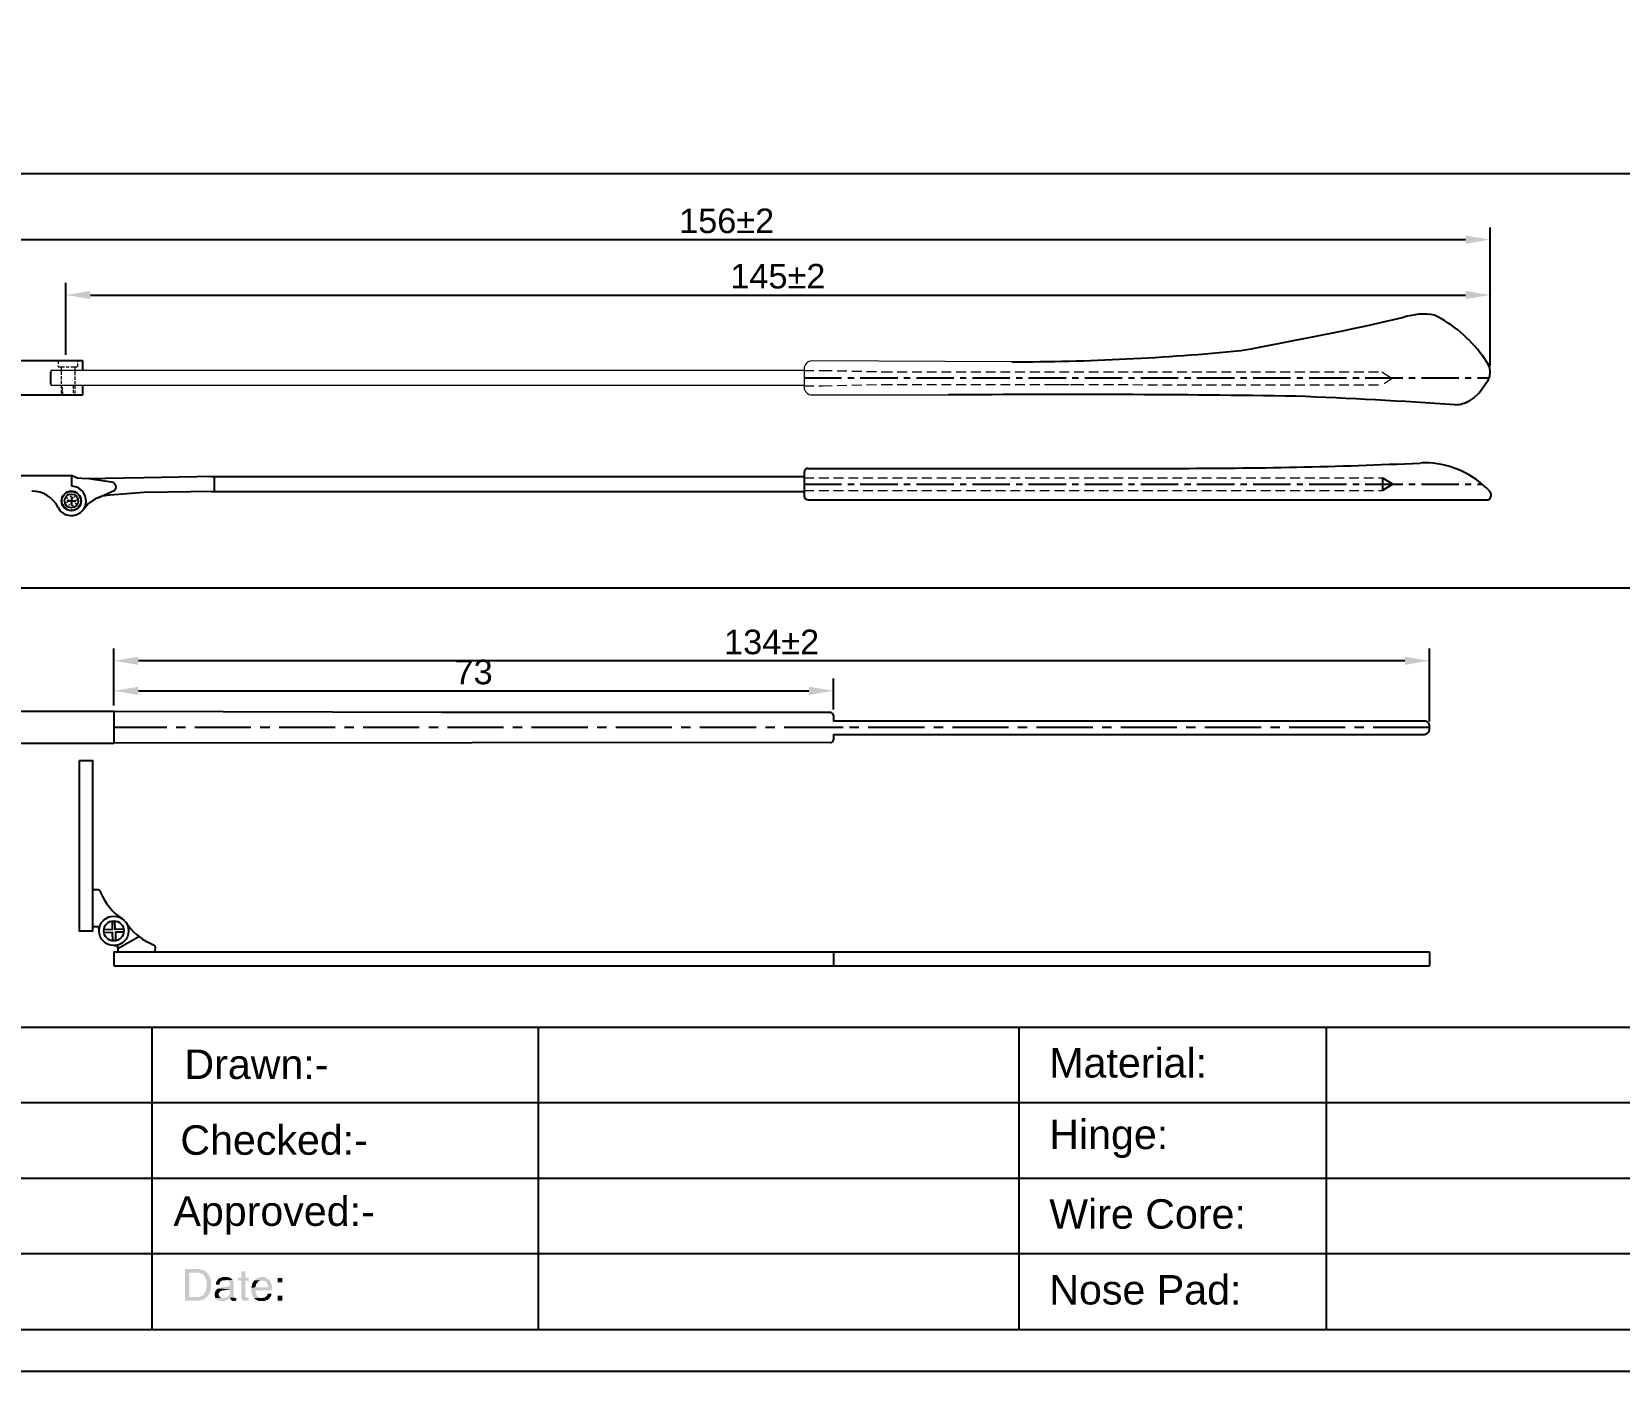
# Model space of a CAD drawing. Header units: millimetres. Extents: x 7018 to 13530, y 4187 to 5692.
# Drawn here: x 7106 to 7267.7, y 4524.9 to 4661.3 of the extents above; entities that cross this region are included whole.
import ezdxf

# ---------------------------------------------------------------- set-up
doc = ezdxf.new("R2010")
doc.units = ezdxf.units.MM
doc.linetypes.add('CENTER2', pattern=[28.575, 19.05, -3.175, 3.175, -3.175])
doc.linetypes.add('HIDDEN2', pattern=[0.1875, 0.125, -0.0625])
for name, color, linetype in [('Center Line', 2, 'CENTER2'), ('Dimension', 3, 'Continuous'), ('Hidden Line', 1, 'HIDDEN2'), ('PDF_Geometry', 7, 'Continuous')]:
    doc.layers.add(name, color=color, linetype=linetype)
doc.styles.get("Standard").update_dxf_attribs({"font": 'arial.ttf'})
doc.styles.add('样式 1', font='romant.shx')
doc.dimstyles.new('ISO-25$0', dxfattribs={"dimtxt": 2.5, "dimasz": 2.5, "dimexe": 0.5, "dimexo": 1, "dimgap": 1, "dimtad": 0, "dimtih": 1, "dimtoh": 1, "dimdec": 1, "dimzin": 10, "dimdsep": 46, "dimlunit": 6, "dimtxsty": '样式 1', "dimcen": 0, "dimclrd": 256, "dimclre": 256, "dimclrt": 7, "dimazin": 0, "dimtfac": 1, "dimtdec": 1, "dimtofl": 0, "dimtmove": 0, "dimatfit": 0, "dimfxl": 1, "dimtolj": 1, "dimtzin": 10, "dimarcsym": 0})

# ---------------------------------------------------------------- blocks, each defined once
blk = doc.blocks.new('*D3182')
at = {"layer": 'Defpoints', "color": 0, "transparency": 16777216}
for p in [(7254.51, 4634.5), (7109.46, 4627.79), (7254.51, 4626.65)]:
    blk.add_point(p, dxfattribs=at)
at = {"layer": 'Dimension', "color": 0, "lineweight": -2, "transparency": 16777216}
for p, q in [((7109.46, 4628.42), (7109.46, 4635.75)), ((7254.51, 4627.28), (7254.51, 4635.75)), ((7111.96, 4634.5), (7252.01, 4634.5))]:
    blk.add_line(p, q, dxfattribs=at)
at = {"layer": 'Dimension', "color": 0, "transparency": 16777216}
for points in [[(7111.96, 4634.92), (7111.96, 4634.09), (7109.46, 4634.5)], [(7252.01, 4634.92), (7252.01, 4634.09), (7254.51, 4634.5)]]:
    blk.add_solid(points, dxfattribs=at)
at = {"layer": 'Dimension', "color": 0, "transparency": 16777216, "insert": (7181.96, 4636.4), "char_height": 2.5, "attachment_point": 5}
blk.add_mtext('145±2', dxfattribs=at)
blk = doc.blocks.new('*D3183')
at = {"layer": 'Defpoints', "color": 0, "transparency": 16777216}
for p in [(7254.51, 4640.14), (7099, 4627.79), (7254.51, 4626.65)]:
    blk.add_point(p, dxfattribs=at)
at = {"layer": 'Dimension', "color": 0, "lineweight": -2, "transparency": 16777216}
for p, q in [((7099, 4628.42), (7099, 4641.39)), ((7101.5, 4640.14), (7252.01, 4640.14)), ((7254.51, 4627.28), (7254.51, 4641.39))]:
    blk.add_line(p, q, dxfattribs=at)
at = {"layer": 'Dimension', "color": 0, "transparency": 16777216}
for points in [[(7101.5, 4640.56), (7101.5, 4639.72), (7099, 4640.14)], [(7252.01, 4640.56), (7252.01, 4639.72), (7254.51, 4640.14)]]:
    blk.add_solid(points, dxfattribs=at)
at = {"layer": 'Dimension', "color": 0, "transparency": 16777216, "insert": (7176.75, 4642.04), "char_height": 2.5, "attachment_point": 5}
blk.add_mtext('156±2', dxfattribs=at)
blk = doc.blocks.new('*D3187')
at = {"layer": 'Defpoints', "color": 0, "transparency": 16777216}
for p in [(7187.62, 4594.2), (7114.34, 4592.09), (7187.62, 4591.69)]:
    blk.add_point(p, dxfattribs=at)
at = {"layer": 'Dimension', "color": 0, "lineweight": -2, "transparency": 16777216}
for p, q in [((7114.34, 4592.71), (7114.34, 4595.45)), ((7187.62, 4592.31), (7187.62, 4595.45)), ((7116.84, 4594.2), (7185.12, 4594.2))]:
    blk.add_line(p, q, dxfattribs=at)
at = {"layer": 'Dimension', "color": 0, "transparency": 16777216}
for points in [[(7116.84, 4594.62), (7116.84, 4593.78), (7114.34, 4594.2)], [(7185.12, 4594.62), (7185.12, 4593.78), (7187.62, 4594.2)]]:
    blk.add_solid(points, dxfattribs=at)
at = {"layer": 'Dimension', "color": 0, "transparency": 16777216, "insert": (7150.98, 4596.1), "char_height": 2.5, "attachment_point": 5}
blk.add_mtext('73', dxfattribs=at)
blk = doc.blocks.new('*D3188')
at = {"layer": 'Defpoints', "color": 0, "transparency": 16777216}
for p in [(7114.34, 4597.26), (7114.34, 4592.09), (7248.32, 4590.45)]:
    blk.add_point(p, dxfattribs=at)
at = {"layer": 'Dimension', "color": 0, "lineweight": -2, "transparency": 16777216}
for p, q in [((7114.34, 4592.71), (7114.34, 4598.51)), ((7248.32, 4591.08), (7248.32, 4598.51)), ((7245.82, 4597.26), (7116.84, 4597.26))]:
    blk.add_line(p, q, dxfattribs=at)
at = {"layer": 'Dimension', "color": 0, "transparency": 16777216}
for points in [[(7116.84, 4597.67), (7116.84, 4596.84), (7114.34, 4597.26)], [(7245.82, 4597.67), (7245.82, 4596.84), (7248.32, 4597.26)]]:
    blk.add_solid(points, dxfattribs=at)
at = {"layer": 'Dimension', "color": 0, "transparency": 16777216, "insert": (7181.33, 4599.16), "char_height": 2.5, "attachment_point": 5}
blk.add_mtext('134±2', dxfattribs=at)

msp = doc.modelspace()

# ---------------------------------------------------------------- hatches: boundary and pattern name
at = {"transparency": 33554559}
for points in [[(7122.889, 4535.315), (7121.58, 4535.315), (7121.58, 4532.11), (7123.069, 4532.11), (7123.16, 4532.156), (7123.25, 4532.156), (7123.34, 4532.201), (7123.385, 4532.201), (7123.475, 4532.246), (7123.566, 4532.291), (7123.611, 4532.336), (7123.701, 4532.381), (7123.746, 4532.426), (7123.791, 4532.472), (7122.031, 4532.472), (7122.031, 4534.954), (7122.844, 4534.954), (7123.791, 4534.999), (7123.701, 4535.044), (7123.656, 4535.089), (7123.566, 4535.134), (7123.521, 4535.179), (7123.43, 4535.225), (7123.34, 4535.27), (7123.16, 4535.27), (7123.114, 4535.315), (7123.024, 4535.315)], [(7123.791, 4534.999), (7122.844, 4534.954), (7122.979, 4534.954), (7123.069, 4534.909), (7123.16, 4534.909), (7123.205, 4534.864), (7123.295, 4534.864), (7123.385, 4534.818), (7123.43, 4534.728), (7123.475, 4534.683), (7123.566, 4534.638), (7123.611, 4534.548), (7123.611, 4534.502), (7123.656, 4534.412), (7123.701, 4534.367), (7123.701, 4534.277), (7123.746, 4534.187), (7123.746, 4534.096), (7123.791, 4534.006), (7123.791, 4533.419), (7123.746, 4533.329), (7123.746, 4533.239), (7123.701, 4533.148), (7123.701, 4533.058), (7123.656, 4533.013), (7123.611, 4532.923), (7123.566, 4532.878), (7123.521, 4532.787), (7123.521, 4532.787), (7123.475, 4532.697), (7123.385, 4532.652), (7123.34, 4532.607), (7123.25, 4532.562), (7123.16, 4532.562), (7123.114, 4532.517), (7123.024, 4532.517), (7122.934, 4532.472), (7122.031, 4532.472), (7123.791, 4532.472), (7123.882, 4532.562), (7123.882, 4532.562), (7123.927, 4532.652), (7123.972, 4532.697), (7124.017, 4532.742), (7124.062, 4532.833), (7124.107, 4532.923), (7124.107, 4532.968), (7124.152, 4533.058), (7124.152, 4533.148), (7124.198, 4533.239), (7124.198, 4533.329), (7124.243, 4533.419), (7124.243, 4533.961), (7124.198, 4534.051), (7124.198, 4534.232), (7124.152, 4534.322), (7124.152, 4534.367), (7124.107, 4534.457), (7124.107, 4534.548), (7124.062, 4534.593), (7124.017, 4534.683), (7123.972, 4534.773), (7123.927, 4534.818), (7123.882, 4534.864), (7123.837, 4534.954)], [(7127.718, 4535.089), (7127.312, 4535.089), (7127.312, 4534.457), (7126.996, 4534.457), (7126.996, 4534.141), (7127.312, 4534.141), (7127.312, 4532.426), (7127.357, 4532.336), (7127.402, 4532.246), (7127.402, 4532.201), (7127.447, 4532.156), (7127.492, 4532.156), (7127.582, 4532.11), (7127.673, 4532.11), (7127.763, 4532.065), (7127.808, 4532.065), (7127.853, 4532.11), (7128.079, 4532.11), (7128.079, 4532.426), (7127.853, 4532.426), (7127.763, 4532.472), (7127.718, 4532.517), (7127.718, 4534.141), (7128.079, 4534.141), (7128.079, 4534.457), (7127.718, 4534.457)], [(7126.454, 4534.232), (7125.642, 4534.187), (7125.822, 4534.187), (7125.867, 4534.141), (7125.958, 4534.141), (7126.003, 4534.096), (7126.093, 4534.051), (7126.138, 4533.961), (7126.138, 4533.871), (7126.183, 4533.78), (7126.183, 4533.78), (7126.138, 4533.69), (7126.138, 4533.645), (7126.093, 4533.6), (7126.003, 4533.555), (7125.958, 4533.555), (7125.867, 4533.51), (7125.371, 4533.464), (7125.236, 4533.464), (7125.145, 4533.419), (7125.055, 4533.374), (7125.01, 4533.374), (7124.92, 4533.329), (7126.183, 4533.284), (7126.183, 4532.968), (7126.138, 4532.878), (7126.138, 4532.742), (7126.093, 4532.697), (7126.003, 4532.607), (7125.958, 4532.562), (7125.913, 4532.517), (7125.867, 4532.472), (7125.777, 4532.426), (7125.687, 4532.426), (7125.597, 4532.381), (7124.694, 4532.381), (7124.739, 4532.291), (7124.829, 4532.246), (7124.875, 4532.201), (7124.92, 4532.156), (7125.01, 4532.11), (7125.055, 4532.11), (7125.145, 4532.065), (7125.642, 4532.065), (7125.687, 4532.11), (7125.777, 4532.156), (7125.867, 4532.156), (7125.913, 4532.201), (7126.003, 4532.246), (7126.093, 4532.336), (7126.093, 4532.336), (7126.183, 4532.426), (7126.59, 4532.426), (7126.544, 4532.517), (7126.544, 4533.961), (7126.499, 4534.051), (7126.499, 4534.141)], [(7125.687, 4534.502), (7125.371, 4534.502), (7125.281, 4534.457), (7125.19, 4534.412), (7125.145, 4534.412), (7125.055, 4534.367), (7125.01, 4534.322), (7124.965, 4534.277), (7124.92, 4534.232), (7124.875, 4534.187), (7124.829, 4534.096), (7124.784, 4534.006), (7124.739, 4533.916), (7124.739, 4533.735), (7125.1, 4533.735), (7125.1, 4533.871), (7125.145, 4533.961), (7125.19, 4534.006), (7125.236, 4534.096), (7125.281, 4534.096), (7125.371, 4534.141), (7125.461, 4534.187), (7125.642, 4534.187), (7126.454, 4534.232), (7126.409, 4534.277), (7126.319, 4534.322), (7126.274, 4534.367), (7126.229, 4534.412), (7126.138, 4534.457), (7126.048, 4534.457), (7126.003, 4534.502), (7125.777, 4534.502)], [(7129.433, 4534.502), (7129.207, 4534.502), (7129.117, 4534.457), (7129.072, 4534.457), (7128.982, 4534.412), (7128.891, 4534.367), (7128.846, 4534.322), (7128.756, 4534.277), (7128.711, 4534.232), (7128.666, 4534.187), (7129.433, 4534.141), (7129.613, 4534.141), (7129.704, 4534.096), (7129.794, 4534.051), (7129.839, 4534.006), (7129.884, 4533.961), (7129.884, 4533.961), (7129.929, 4533.871), (7129.974, 4533.825), (7130.02, 4533.735), (7130.02, 4533.645), (7130.065, 4533.555), (7130.065, 4533.464), (7128.756, 4533.464), (7128.35, 4533.419), (7128.35, 4532.968), (7128.395, 4532.878), (7128.395, 4532.787), (7128.44, 4532.697), (7128.44, 4532.652), (7128.485, 4532.562), (7128.53, 4532.472), (7128.575, 4532.426), (7128.621, 4532.381), (7129.433, 4532.381), (7129.343, 4532.381), (7129.252, 4532.426), (7129.162, 4532.426), (7129.117, 4532.472), (7129.027, 4532.517), (7128.982, 4532.562), (7128.936, 4532.607), (7128.891, 4532.652), (7128.846, 4532.697), (7128.846, 4532.787), (7128.801, 4532.833), (7128.801, 4532.923), (7128.756, 4533.058), (7128.756, 4533.148), (7130.471, 4533.148), (7130.471, 4533.464), (7130.426, 4533.555), (7130.426, 4533.735), (7130.381, 4533.825), (7130.336, 4533.916), (7130.336, 4533.961), (7130.29, 4534.051), (7130.245, 4534.096), (7130.2, 4534.187), (7130.155, 4534.232), (7130.065, 4534.277), (7130.02, 4534.322), (7129.929, 4534.367), (7129.884, 4534.412), (7129.794, 4534.457), (7129.704, 4534.502), (7129.523, 4534.502)], [(7128.666, 4534.187), (7128.621, 4534.141), (7128.575, 4534.051), (7128.53, 4534.006), (7128.485, 4533.916), (7128.44, 4533.871), (7128.44, 4533.78), (7128.395, 4533.69), (7128.395, 4533.6), (7128.35, 4533.51), (7128.35, 4533.419), (7128.756, 4533.464), (7128.756, 4533.555), (7128.801, 4533.645), (7128.801, 4533.735), (7128.846, 4533.78), (7128.891, 4533.871), (7128.936, 4533.916), (7128.982, 4533.961), (7129.027, 4534.051), (7129.117, 4534.096), (7129.162, 4534.096), (7129.252, 4534.141), (7129.433, 4534.141)], [(7131.509, 4533.961), (7131.509, 4534.412), (7131.013, 4534.412), (7131.013, 4533.961)], [(7124.92, 4533.329), (7124.875, 4533.284), (7124.784, 4533.239), (7124.784, 4533.194), (7124.739, 4533.148), (7124.694, 4533.058), (7124.649, 4533.013), (7124.649, 4532.923), (7124.604, 4532.833), (7124.604, 4532.607), (7124.649, 4532.517), (7124.649, 4532.426), (7124.694, 4532.381), (7125.416, 4532.381), (7125.281, 4532.381), (7125.19, 4532.426), (7125.145, 4532.472), (7125.1, 4532.517), (7125.055, 4532.607), (7125.01, 4532.697), (7125.01, 4532.833), (7125.055, 4532.923), (7125.1, 4532.968), (7125.145, 4533.058), (7125.19, 4533.058), (7125.281, 4533.103), (7125.371, 4533.148), (7125.552, 4533.148), (7125.913, 4533.239), (7126.093, 4533.239), (7126.183, 4533.284)], [(7126.59, 4532.426), (7126.183, 4532.426), (7126.183, 4532.336), (7126.68, 4532.381), (7126.68, 4532.381)], [(7126.815, 4532.381), (7126.68, 4532.381), (7126.183, 4532.336), (7126.229, 4532.246), (7126.274, 4532.201), (7126.274, 4532.201), (7126.319, 4532.156), (7126.409, 4532.11), (7126.499, 4532.065), (7126.68, 4532.065), (7126.725, 4532.11), (7126.815, 4532.11)], [(7130.426, 4532.833), (7130.02, 4532.833), (7130.02, 4532.697), (7129.974, 4532.652), (7129.884, 4532.562), (7129.839, 4532.517), (7129.794, 4532.472), (7129.704, 4532.426), (7129.613, 4532.426), (7129.523, 4532.381), (7128.621, 4532.381), (7128.666, 4532.291), (7128.756, 4532.246), (7128.801, 4532.201), (7128.891, 4532.156), (7128.982, 4532.11), (7129.027, 4532.11), (7129.117, 4532.065), (7129.704, 4532.065), (7129.794, 4532.11), (7129.884, 4532.156), (7129.929, 4532.156), (7130.02, 4532.201), (7130.065, 4532.246), (7130.155, 4532.291), (7130.2, 4532.381), (7130.245, 4532.426), (7130.29, 4532.517), (7130.336, 4532.562), (7130.381, 4532.652), (7130.381, 4532.742)], [(7131.509, 4532.11), (7131.509, 4532.607), (7131.013, 4532.607), (7131.013, 4532.11)]]:
    msp.add_hatch(color=256, dxfattribs=at).paths.add_polyline_path(points)

# ---------------------------------------------------------------- linework, layer by layer
for p, q in [((7037.526, 4646.861), (7433.963, 4646.861)), ((7111.168, 4627.792), (7098.998, 4627.792)), ((7111.168, 4626.813), (7111.168, 4627.792)), ((7107.92, 4625.426), (7107.92, 4626.692)), ((7098.756, 4624.326), (7111.168, 4624.326)), ((7111.168, 4624.326), (7111.168, 4625.306)), ((7104.211, 4616.133), (7110.01, 4616.133)), ((7110.595, 4615.863), (7110.01, 4616.133)), ((7110.01, 4616.133), (7110.01, 4615.033)), ((7111.525, 4615.779), (7110.595, 4615.863)), ((7117.402, 4615.898), (7111.525, 4615.779)), ((7124.586, 4616.007), (7117.401, 4615.898)), ((7124.245, 4616.007), (7184.642, 4616.007)), ((7124.586, 4614.5), (7124.586, 4616.007)), ((7184.642, 4616.453), (7184.642, 4614.053)), ((7184.642, 4616.007), (7184.642, 4614.5)), ((7185.042, 4616.853), (7222.24, 4616.853)), ((7124.245, 4614.5), (7184.642, 4614.5)), ((7185.042, 4613.653), (7254.276, 4613.653)), ((7037.526, 4604.689), (7433.963, 4604.689)), ((7114.34, 4592.089), (7114.34, 4588.877)), ((7024.708, 4529.177), (7433.963, 4529.177))]:
    msp.add_line(p, q)
at = {"lineweight": 18}
for p, q in [((7205.789, 4627.706), (7185.442, 4627.792)), ((7107.92, 4626.813), (7107.92, 4625.306)), ((7184.642, 4626.992), (7184.642, 4625.126)), ((7184.642, 4626.992), (7184.642, 4625.126)), ((7185.442, 4624.326), (7204.866, 4624.357))]:
    msp.add_line(p, q, dxfattribs=at)
at = {"color": 1}
msp.add_line((7243.55, 4615.903), (7243.55, 4614.603), dxfattribs=at)
at = {"color": 7, "true_color": 0xffffff}
for p, q in [((7114.34, 4592.089), (7097.04, 4592.089)), ((7187.622, 4591.69), (7187.621, 4591.115)), ((7097.04, 4588.877), (7114.34, 4588.877)), ((7187.619, 4589.769), (7187.619, 4589.226)), ((7114.34, 4567.61), (7248.32, 4567.61)), ((7114.34, 4567.61), (7114.34, 4566.21)), ((7187.619, 4567.61), (7187.619, 4566.21)), ((7248.32, 4567.61), (7248.32, 4566.21)), ((7114.34, 4566.21), (7248.32, 4566.21))]:
    msp.add_line(p, q, dxfattribs=at)
at = {"color": 0}
for p, q in [((7147.754, 4591.987), (7114.34, 4592.089)), ((7187.322, 4591.99), (7147.754, 4591.987)), ((7188.6, 4590.451), (7186.83, 4590.451)), ((7187.319, 4588.927), (7114.34, 4588.877))]:
    msp.add_line(p, q, dxfattribs=at)
at = {"color": 4}
msp.add_line((7114.75, 4567.61), (7118.523, 4567.608), dxfattribs=at)
msp.add_lwpolyline([(7438.001, 4524.918), (7438.001, 4821.918), (7018.001, 4821.918), (7018.001, 4524.918)], close=True)
for points in [[(7252.399, 4623.735), (7252.821, 4623.988), (7253.371, 4624.538), (7254.301, 4625.848), (7254.47, 4626.229), (7254.512, 4626.651), (7254.47, 4627.074), (7254.301, 4627.454), (7253.709, 4628.342)], [(7252.399, 4623.735), (7252.821, 4623.988), (7253.371, 4624.538), (7254.301, 4625.848), (7254.47, 4626.229), (7254.512, 4626.651), (7254.47, 4627.074), (7254.301, 4627.454), (7253.709, 4628.342)], [(7124.586, 4614.5), (7117.398, 4614.392), (7113.929, 4614.138), (7113.16, 4614.01), (7112.39, 4613.71), (7111.746, 4613.281), (7111.236, 4612.654)], [(7112.709, 4613.834), (7114.357, 4614.595), (7114.526, 4614.807), (7114.569, 4615.018), (7114.484, 4615.229), (7114.315, 4615.398), (7111.779, 4615.779)], [(7037.526, 4559.957), (7433.963, 4559.957)], [(7118.195, 4559.957), (7118.195, 4529.177)], [(7157.55, 4559.957), (7157.55, 4529.177)], [(7206.519, 4559.957), (7206.519, 4529.177)], [(7237.795, 4559.957), (7237.795, 4529.177)], [(7037.526, 4552.285), (7333.656, 4552.285)], [(7037.526, 4544.567), (7386.596, 4544.567)], [(7037.526, 4536.894), (7333.656, 4536.894)]]:
    msp.add_lwpolyline(points)
at = {"lineweight": 18}
for points in [[(7184.642, 4626.813), (7107.92, 4626.813)], [(7107.92, 4625.306), (7184.642, 4625.306)]]:
    msp.add_lwpolyline(points, dxfattribs=at)
at = {"color": 0}
msp.add_lwpolyline([(7187.619, 4589.769), (7247.82, 4589.769, 0.4137961), (7248.32, 4590.268), (7248.321, 4590.614, 0.4146311), (7247.821, 4591.115), (7187.621, 4591.115)], format="xyb", dxfattribs=at)
at = {"color": 7, "true_color": 0xffffff}
msp.add_lwpolyline([(7110.793, 4587.057), (7110.793, 4569.757), (7112.193, 4569.757), (7112.193, 4587.057)], close=True, dxfattribs=at)
at = {"color": 4}
for points in [[(7112.84, 4569.757), (7112.826, 4570.174), (7112.208, 4570.153), (7112.209, 4573.968), (7112.756, 4573.956, -0.2917571), (7112.928, 4573.828), (7112.993, 4573.659, 0.1463967), (7115.177, 4571.001)], [(7115.586, 4570.591, 0.1333073), (7117.957, 4568.527), (7118.429, 4568.298, -0.2977665), (7118.542, 4568.11), (7118.523, 4567.608)]]:
    msp.add_lwpolyline(points, format="xyb", dxfattribs=at)
for points in [[(7114.157, 4570.769), (7114.185, 4569.902), (7113.318, 4569.873)], [(7115.352, 4569.941), (7114.485, 4569.912), (7114.456, 4570.779)], [(7114.224, 4568.735), (7114.195, 4569.602), (7113.328, 4569.573)], [(7115.362, 4569.641), (7114.495, 4569.612), (7114.524, 4568.745)], [(7114.739, 4567.948), (7116.897, 4569.185)], [(7114.34, 4568.257), (7114.728, 4568.27), (7114.75, 4567.61)]]:
    msp.add_lwpolyline(points, dxfattribs=at)
for radius in [1, 0.978, 0.7]:
    msp.add_circle((7110.01, 4613.533), radius)
for radius in [1.499, 1.018, 1.018]:
    msp.add_circle((7114.34, 4569.757), radius, dxfattribs=at)
for centre, radius, start, end in [((7166.467, 4979.069), 355.778, 280.14089, 282.87121), ((7247.708, 4626.295), 6.259, 79.73496, 108.51654), ((7242.654, 4620.167), 13.749, 36.48154, 63.33862), ((7205.951, 4862.817), 235.111, 269.96051, 275.65248), ((7211.204, 2997.225), 1627.145, 89.171528, 90.417785), ((7208.912, 3989.157), 635.567, 86.20844, 87.671891), ((7250.834, 4626.569), 3.237, 271.88575, 298.90535), ((7185.042, 4616.453), 0.4, 90, 180), ((7222.942, 5170.464), 553.611, 269.92726, 272.5285), ((7248.117, 4593.445), 23.959, 89.69647, 91.79743), ((7247.758, 4608.25), 9.166, 43.00717, 86.9632), ((7105.979, 4611.533), 3, 26.3875, 89.9997), ((7110.01, 4613.533), 1.5, 206.3875, 89.9997), ((7254.056, 4614.128), 0.552, 308.7535, 42.72094), ((7185.042, 4614.053), 0.4, 180, 270), ((7254.276, 4613.853), 0.2, 270, 308.7535)]:
    msp.add_arc(centre, radius, start, end)
at = {"lineweight": 18}
for centre, start, end in [((7185.442, 4626.992), 90, 180), ((7185.442, 4626.992), 90, 180), ((7185.442, 4625.126), 180, 270), ((7185.442, 4625.126), 180, 270)]:
    msp.add_arc(centre, 0.8, start, end, dxfattribs=at)
at = {"color": 7, "true_color": 0xffffff}
for centre, start, end in [((7187.322, 4591.69), 359.91833, 90.00448), ((7187.319, 4589.227), 270.03936, 359.91833)]:
    msp.add_arc(centre, 0.3, start, end, dxfattribs=at)
at = {"layer": 'Center Line', "ltscale": 0.2}
for p, q in [((7184.642, 4626.059), (7254.395, 4626.059)), ((7184.642, 4615.253), (7253.672, 4615.253))]:
    msp.add_line(p, q, dxfattribs=at)
at = {"layer": 'Center Line', "ltscale": 0.3}
for p, q in [((7109.554, 4613.533), (7110.466, 4613.533)), ((7110.01, 4613.989), (7110.01, 4613.077)), ((7248.32, 4590.451), (7114.34, 4590.451))]:
    msp.add_line(p, q, dxfattribs=at)
at = {"layer": 'Hidden Line', "lineweight": 0, "ltscale": 8}
for p, q in [((7184.642, 4615.903), (7243.55, 4615.903)), ((7184.642, 4614.603), (7243.55, 4614.603))]:
    msp.add_line(p, q, dxfattribs=at)
at = {"layer": 'Hidden Line', "lineweight": 9, "ltscale": 2.5}
for points in [[(7108.668, 4627.793), (7108.668, 4627.201), (7109.006, 4627.201)], [(7108.977, 4627.201), (7108.977, 4626.66)], [(7109.006, 4627.201), (7110.288, 4627.201)], [(7110.288, 4627.201), (7110.668, 4627.201), (7110.668, 4627.793)], [(7110.372, 4627.201), (7110.372, 4626.66)], [(7108.968, 4626.692), (7108.968, 4624.327)], [(7110.372, 4626.66), (7110.368, 4624.326)], [(7109.104, 4624.665), (7109.104, 4624.327), (7109.104, 4625.306)], [(7110.203, 4625.306), (7110.203, 4624.327)]]:
    msp.add_lwpolyline(points, dxfattribs=at)
at = {"layer": 'Hidden Line', "lineweight": 0, "ltscale": 8}
for points in [[(7184.642, 4626.82), (7186.501, 4626.82)], [(7186.501, 4626.82), (7192.63, 4626.694)], [(7192.63, 4626.694), (7243.486, 4626.694)], [(7243.486, 4626.694), (7244.523, 4626.017), (7243.551, 4625.341)], [(7184.642, 4625.256), (7186.501, 4625.256)], [(7186.501, 4625.256), (7192.63, 4625.406)], [(7192.63, 4625.406), (7243.551, 4625.341)]]:
    msp.add_lwpolyline(points, dxfattribs=at)
at = {"layer": 'Hidden Line', "ltscale": 10}
msp.add_lwpolyline([(7243.55, 4615.903), (7244.581, 4615.253), (7243.55, 4614.603)], dxfattribs=at)
at = {"layer": 'Hidden Line', "lineweight": 13}
for points in [[(7109.158, 4613.116), (7109.792, 4613.581), (7109.327, 4614.215)], [(7109.623, 4614.426), (7110.088, 4613.792), (7110.722, 4614.215)], [(7109.37, 4612.82), (7110.004, 4613.285), (7110.469, 4612.651)], [(7110.764, 4612.862), (7110.299, 4613.496), (7110.934, 4613.919)]]:
    msp.add_lwpolyline(points, dxfattribs=at)
at = {"layer": 'Hidden Line', "lineweight": 0, "ltscale": 8}
msp.add_arc((7243.929, 4615.253), 0.652, 359.99728, 0, dxfattribs=at)
at = {"layer": 'PDF_Geometry', "color": 7, "lineweight": 18, "true_color": 0xffffff}
msp.add_line((7185.442, 4624.326), (7199.339, 4624.326), dxfattribs=at)
at = {"layer": 'PDF_Geometry', "color": 7, "lineweight": 9, "true_color": 0xffffff}
for points in [[(7209.876, 4625.383), (7211.144, 4625.383)], [(7211.778, 4625.383), (7213.046, 4625.383)]]:
    msp.add_lwpolyline(points, dxfattribs=at)

# ---------------------------------------------------------------- texts
at = {"width": 34.34827, "attachment_point": 5}
for s, insert, char_height in [('Drawn:-', (7128.863, 4556.156), 2.9997), ('\\pxql;Material:', (7226.783, 4556.3), 2.99966), ('Checked:-', (7130.66, 4548.438), 2.9997), ('\\pxql;Hinge:', (7226.783, 4548.582), 2.99966), ('Approved:-', (7130.66, 4540.766), 2.9997), ('\\pxql; Wire Core:', (7225.616, 4540.909), 2.99966), ('\\pxql;Nose Pad:', (7226.783, 4533.192), 2.99966)]:
    msp.add_mtext(s, dxfattribs=dict(at, insert=insert, char_height=char_height))

# ---------------------------------------------------------------- dimensions: what is measured, and where the dimension line sits
at = {"layer": 'Dimension'}
for base, p1, p2, override, picture, middle in [((7254.512, 4640.14), (7098.998, 4627.792), (7254.512, 4626.651), {"dimexe": 1.25, "dimexo": 0.625, "dimgap": 0.625, "dimtad": 1, "dimdec": 0, "dimzin": 8, "dimlunit": 2, "dimpost": '<>', "dimtxsty": 'Standard', "dimcen": 2.5, "dimclrd": 0, "dimclre": 0, "dimclrt": 0, "dimadec": 0, "dimtol": 1, "dimtp": 2, "dimtm": 2, "dimtdec": 2, "dimtofl": 1, "dimatfit": 3, "dimtolj": 0, "dimtzin": 8}, '*D3183', (7176.755, 4642.042)), ((7114.34, 4597.257), (7248.32, 4590.451), (7114.34, 4592.089), {"dimexe": 1.25, "dimexo": 0.625, "dimgap": 0.625, "dimtad": 1, "dimzin": 8, "dimlunit": 2, "dimpost": '<>', "dimtxsty": 'Standard', "dimcen": 2.5, "dimclrd": 0, "dimclre": 0, "dimclrt": 0, "dimadec": 0, "dimtol": 1, "dimtp": 2, "dimtm": 2, "dimtdec": 2, "dimtofl": 1, "dimatfit": 3, "dimtolj": 0, "dimtzin": 8}, '*D3188', (7181.33, 4599.16))]:
    dim = msp.add_linear_dim(base=base, p1=p1, p2=p2, dimstyle='ISO-25$0', override=override, dxfattribs=at)
    dim.commit()
    dim.dimension.update_dxf_attribs({"geometry": picture, "text_midpoint": middle})
dim = msp.add_linear_dim(base=(7254.512, 4634.5032), p1=(7109.4624, 4627.7925), p2=(7254.512, 4626.6512), dimstyle='ISO-25$0', override={"dimexe": 1.25, "dimexo": 0.625, "dimgap": 0.625, "dimtad": 1, "dimzin": 8, "dimlunit": 2, "dimpost": '<>', "dimtxsty": 'Standard', "dimcen": 2.5, "dimclrd": 0, "dimclre": 0, "dimclrt": 0, "dimadec": 0, "dimtol": 1, "dimtp": 2, "dimtm": 2, "dimtdec": 2, "dimtofl": 1, "dimatfit": 3, "dimtolj": 0, "dimtzin": 8}, dxfattribs=at)
dim.commit()
dim.dimension.update_dxf_attribs({"geometry": '*D3182', "text_midpoint": (7181.9642, 4634.5032), "dimtype": 160})
dim = msp.add_linear_dim(base=(7187.622, 4594.201), p1=(7114.34, 4592.089), p2=(7187.622, 4591.69), angle=180, dimstyle='ISO-25$0', override={"dimexe": 1.25, "dimexo": 0.625, "dimgap": 0.625, "dimtad": 1, "dimtih": 0, "dimtoh": 0, "dimdec": 0, "dimzin": 8, "dimlunit": 2, "dimtxsty": 'Standard', "dimcen": 2.5, "dimclrd": 0, "dimclre": 0, "dimclrt": 0, "dimadec": 0, "dimtp": 0.2, "dimtm": 0.2, "dimtdec": 2, "dimtofl": 1, "dimatfit": 3, "dimtolj": 0, "dimtzin": 8}, dxfattribs=at)
dim.commit()
dim.dimension.update_dxf_attribs({"geometry": '*D3187', "text_midpoint": (7150.981, 4596.104)})

doc.saveas('drawing.dxf')
